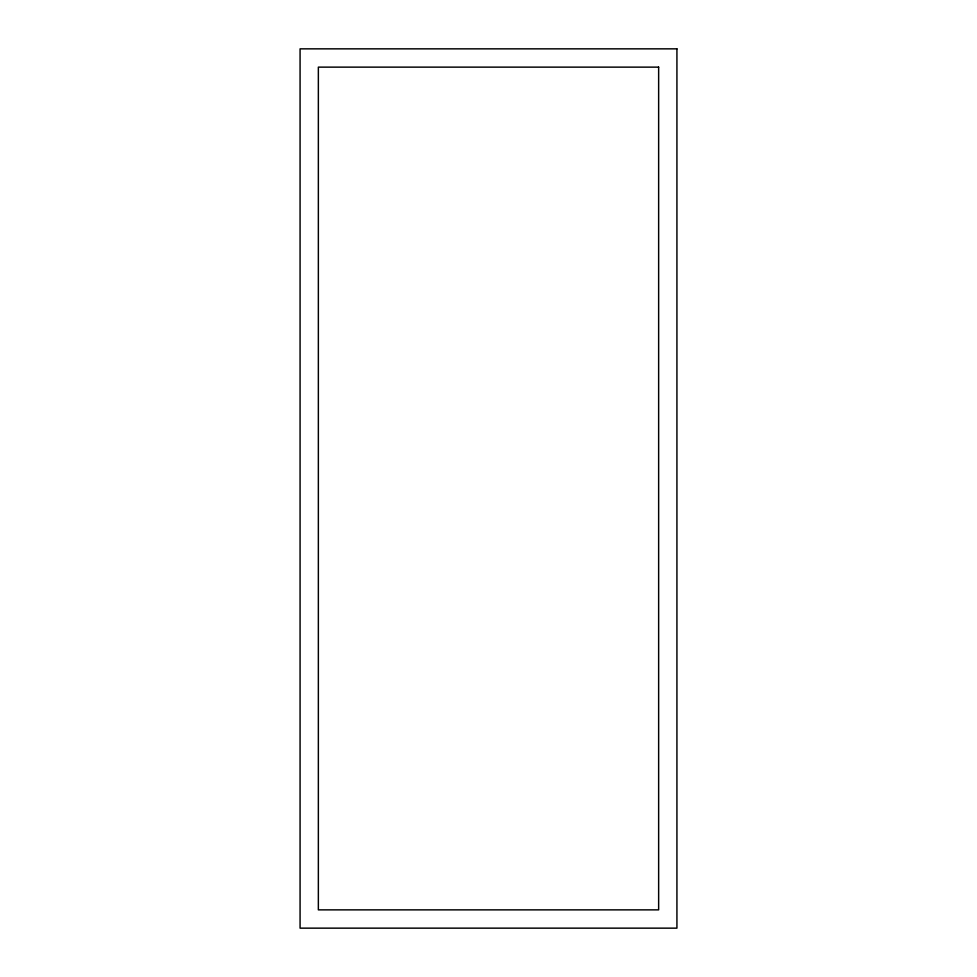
<?xml version="1.0" encoding="UTF-8"?>
<svg xmlns="http://www.w3.org/2000/svg" width="977" height="977" viewBox="0 0 977 977"><rect width="100%" height="100%" fill="white"/><g stroke="black" fill="none" stroke-linecap="round" stroke-linejoin="round"><path stroke-width="1.47" d="M676.927 48.85L300.073 48.85L300.073 928.15L676.927 928.15L676.927 48.85M658.645 67.132L318.355 67.132L318.355 909.868L658.645 909.868L658.645 67.132"/></g></svg>
